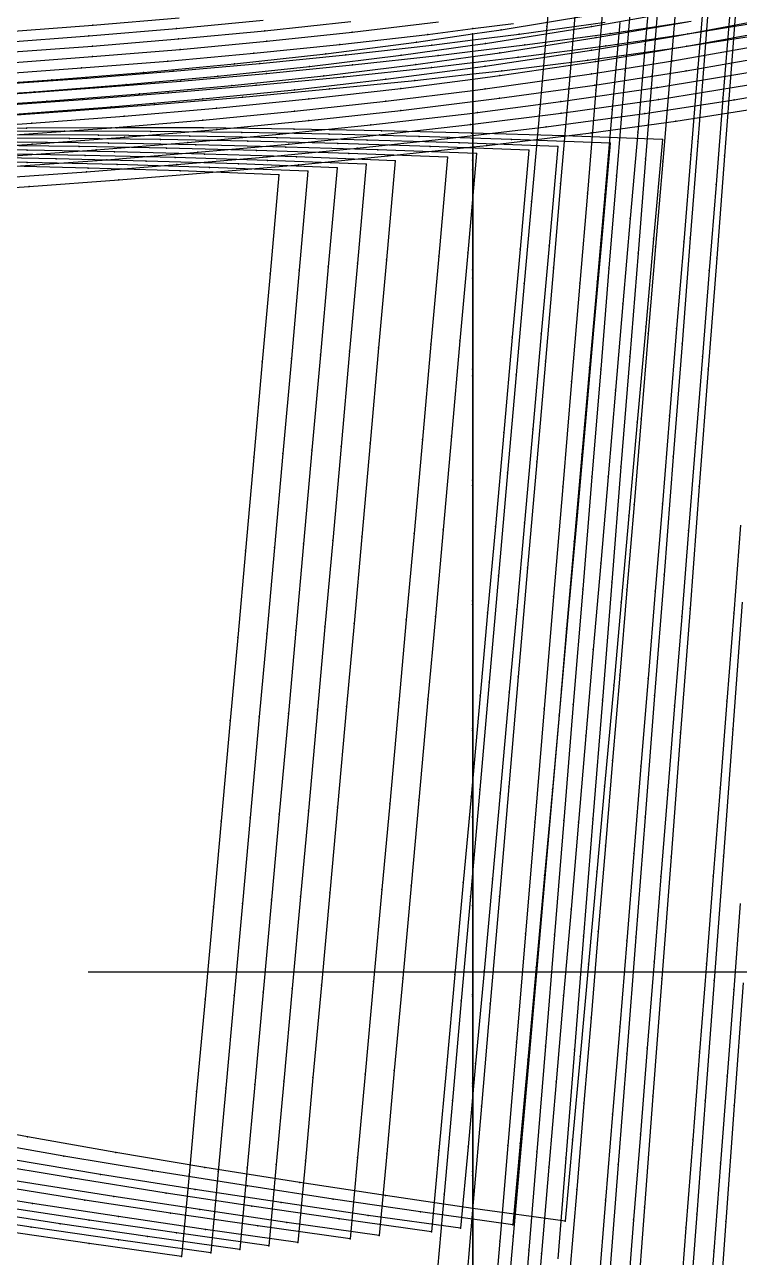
# Model space of a CAD drawing. Extents: x -2408 to 1029, y -526 to 2095.
# Drawn here: x -781.7 to -656.4, y -348 to -131.8 of the extents above; entities that cross this region are included whole.
import ezdxf

# ---------------------------------------------------------------- set-up
doc = ezdxf.new("R2010")
doc.units = 0

# ---------------------------------------------------------------- blocks, each defined once
blk = doc.blocks.new(' -30')
at = {"layer": '1'}
for points in [[(-935.206577, 16.343182), (-920.105982, 17.176384), (-904.766612, 18.003775), (-889.287064, 18.818535), (-873.946031, 19.61452), (-858.840044, 20.398946), (-843.499775, 21.209493), (-828.4495, 22.031731), (-813.112931, 22.910487), (-798.123536, 23.822103), (-782.794354, 24.821861), (-767.357727, 25.911562), (-752.041175, 27.088975), (-736.617966, 28.385365), (-721.320863, 29.794235), (-706.371494, 31.303377), (-696.187057, 32.435005), (-691.10357, 32.999838), (-676.024616, 34.856611), (-661.314608, 36.891858), (-647.73373, 39.013629), (-634.618693, 41.313902)], [(-89.762009, -34.717655), (-91.104735, -49.978829), (-92.419985, -64.927735), (-93.762708, -80.188907), (-95.086682, -95.236976), (-96.429403, -110.498133), (-97.77096, -125.746027), (-99.113686, -141.007203), (-100.449148, -156.185824), (-101.791872, -171.446992), (-103.134596, -186.70816), (-104.482247, -202.025329), (-105.82497, -217.286495), (-107.147776, -232.321274), (-108.4905, -247.582435), (-109.843601, -262.961548)]]:
    blk.add_lwpolyline(points, dxfattribs=at)
at = {"layer": '14'}
for points in [[(-931.946003, 3.804981), (-916.242685, 4.667644), (-897.852015, 5.652574), (-884.398697, 6.356113), (-868.621156, 7.173227), (-852.843795, 7.995684), (-837.0681, 8.838081), (-821.295402, 9.715025), (-805.527188, 10.641114), (-789.764789, 11.630952), (-774.009689, 12.699139), (-758.263261, 13.860278), (-742.526873, 15.128973), (-726.802011, 16.519822), (-711.090008, 18.047432), (-696.187057, 19.649467), (-693.760895, 19.910271), (-675.471564, 22.118793), (-660.609476, 24.159982), (-645.002984, 26.59209)], [(-101.987095, -28.762226), (-102.570606, -35.394403), (-103.839776, -49.81956), (-105.270182, -66.077292), (-106.539713, -80.506552), (-107.945437, -96.483762), (-109.458173, -113.677248), (-111.048735, -131.755287), (-112.687936, -150.386152), (-114.346596, -169.238174), (-115.995525, -187.979609), (-117.605543, -206.278786), (-119.147463, -223.803972), (-120.592102, -240.223475), (-122.316516, -259.822855)]]:
    blk.add_lwpolyline(points, dxfattribs=at)
at = {"layer": '2'}
for p in [(-696.187057, 19.626408), (-149.575367, -61.404266), (-149.575367, -61.404266), (-166.634769, -251.123543), (-166.634769, -251.123543)]:
    blk.add_point(p, dxfattribs=at)
at = {"layer": '3'}
for p in [(-661.314608, 36.891858), (-676.024616, 34.856611), (-696.187057, 32.435005), (-691.10357, 32.999838), (-706.371494, 31.303377), (-736.617966, 28.385365), (-721.320863, 29.794235), (-752.041175, 27.088975), (-767.357727, 25.911562), (-660.609476, 24.159982), (-675.471564, 22.118793), (-696.187057, 19.649467), (-693.760895, 19.910271), (-711.090008, 18.047432), (-726.802011, 16.519822), (-758.263261, 13.860278), (-742.526873, 15.128973), (-774.009689, 12.699139), (-696.187057, 0.451554), (-696.187057, -16.208268), (-696.187057, -36.720904), (-102.570606, -35.394403), (-103.839776, -49.81956), (-91.104735, -49.978829), (-696.187057, -54.118737), (-183.049128, -60.252149), (-166.867261, -60.754563), (-105.270182, -66.077292), (-92.419985, -64.927735), (-696.187057, -72.840981), (-151.115646, -78.78272), (-106.539713, -80.506552), (-93.762708, -80.188907), (-696.187057, -92.526419), (-152.487987, -94.226278), (-107.945437, -96.483762), (-95.086682, -95.236976), (-153.976897, -110.943376), (-96.429403, -110.498133), (-696.187057, -112.813858), (-109.458173, -113.677248), (-155.445483, -127.391194), (-97.77096, -125.746027), (-111.048735, -131.755287), (-696.187057, -133.342096), (-156.80359, -142.561109), (-99.113686, -141.007203), (-112.687936, -150.386152), (-696.187057, -153.749935), (-158.109875, -157.10961), (-100.449148, -156.185824), (-114.346596, -169.238174), (-101.791872, -171.446992), (-696.187057, -173.676172), (-159.703982, -174.801196), (-115.995525, -187.979609), (-103.134596, -186.70816), (-161.062947, -189.836187), (-104.482247, -202.025329), (-162.527829, -206.002101), (-117.605543, -206.278786), (-105.82497, -217.286495), (-164.00052, -222.216037), (-119.147463, -223.803972), (-107.147776, -232.321274), (-165.331392, -236.837209), (-120.592102, -240.223475), (-108.4905, -247.582435), (-182.830753, -248.856042)]:
    blk.add_point(p, dxfattribs=at)
at = {"layer": '4'}
for p in [(-696.187057, 32.435005), (-696.187057, 19.649467)]:
    blk.add_point(p, dxfattribs=at)
at = {"layer": '7'}
blk.add_line((-763.632202, -125.051336), (-389.104042, -125.051336), dxfattribs=at)
at = {"layer": '8'}
for points in [[(-696.187057, 19.626408), (-696.187057, 0.451554), (-696.187057, -16.208268), (-696.187057, -36.720904), (-696.187057, -54.118737), (-696.187057, -72.840981), (-696.187057, -92.526419), (-696.187057, -112.813858), (-696.187057, -133.342096), (-696.187057, -153.749935), (-696.187057, -173.676172), (-696.187057, -192.759608), (-696.187057, -210.639042), (-696.187057, -226.953287), (-696.187057, -241.3411), (-696.187057, -256.903938), (-696.187057, -270.749977), (-696.187057, -272.616177)], [(-149.575367, -61.404266), (-166.867261, -60.754563), (-183.049128, -60.252149), (-198.832045, -59.85351), (-214.146374, -59.56067), (-230.135344, -59.369512), (-245.281739, -59.316843), (-261.127123, -59.389382), (-276.163978, -59.559518), (-291.493917, -59.822173), (-306.950585, -60.172513), (-322.167053, -60.610313)], [(-149.575367, -61.404266), (-151.115646, -78.78272), (-152.487987, -94.226278), (-153.976897, -110.943376), (-155.445483, -127.391194), (-156.80359, -142.561109), (-158.109875, -157.10961), (-159.703982, -174.801196), (-161.062947, -189.836187), (-162.527829, -206.002101), (-164.00052, -222.216037), (-165.331392, -236.837209), (-166.634769, -251.123543)], [(-166.634769, -251.123543), (-182.830753, -248.856042), (-198.130621, -246.609965), (-213.177537, -244.311816), (-229.812285, -241.661319), (-245.413768, -239.056234), (-260.948985, -236.325204), (-276.671849, -233.412617), (-291.672102, -230.516738), (-306.992465, -227.457526), (-322.368478, -224.291877), (-336.560745, -221.276855)]]:
    blk.add_lwpolyline(points, dxfattribs=at)
blk = doc.blocks.new(' -31')
at = {"layer": '1'}
for points in [[(-933.280246, 18.568444), (-917.805096, 19.390269), (-902.511805, 20.180359), (-887.034435, 20.959494), (-871.800651, 21.716283), (-856.32288, 22.487864), (-841.149318, 23.262263), (-825.674273, 24.08631), (-810.567308, 24.938351), (-795.098583, 25.874089), (-780.061113, 26.859538), (-764.603561, 27.965631), (-749.634539, 29.141898), (-734.195194, 30.478894), (-718.84188, 31.946828), (-703.430426, 33.574759), (-696.187057, 34.422185), (-688.241489, 35.351758), (-672.874118, 37.354307), (-658.468537, 39.464737), (-645.214121, 41.644479)], [(-84.48555, -29.048142), (-85.353033, -39.165352), (-86.672151, -54.549824), (-87.969285, -69.677935), (-89.255866, -84.682959), (-90.553, -99.811054), (-91.857984, -115.030709), (-93.155117, -130.158803), (-94.452251, -145.286916), (-95.751372, -160.438205), (-97.048505, -175.56631), (-98.359348, -190.8543), (-99.656482, -205.982398), (-100.953615, -221.110486), (-102.239732, -236.110072), (-103.536868, -251.238174), (-104.853515, -266.593834)]]:
    blk.add_lwpolyline(points, dxfattribs=at)
at = {"layer": '14'}
for points in [[(-939.622287, 5.506135), (-923.835967, 6.354823), (-907.975192, 7.18477), (-891.024309, 8.045205), (-875.132846, 8.835067), (-859.241113, 9.625043), (-843.350631, 10.43139), (-827.463031, 11.270359), (-811.579911, 12.158205), (-795.702866, 13.111181), (-779.83353, 14.145537), (-763.973421, 15.277532), (-748.124175, 16.523418), (-732.287387, 17.899448), (-716.464651, 19.421876), (-700.657603, 21.106951), (-696.187057, 21.638057), (-683.339155, 23.164388), (-666.059555, 25.49067), (-650.337391, 27.900912), (-634.66883, 30.630669)], [(-97.490612, -32.062499), (-98.759781, -46.864458), (-100.190187, -63.546873), (-101.459716, -78.353026), (-102.865441, -94.747593), (-104.378176, -112.390191), (-105.968737, -130.940446), (-107.607939, -150.057987), (-109.266597, -169.402443), (-110.915526, -188.633423), (-112.525543, -207.410593), (-114.067463, -225.393562), (-115.512101, -242.241959), (-117.236514, -262.353301)]]:
    blk.add_lwpolyline(points, dxfattribs=at)
at = {"layer": '2'}
for p in [(-696.187057, 21.607609), (-144.495363, -61.404266), (-144.495363, -61.404266), (-161.554775, -251.123543), (-161.554775, -251.123543)]:
    blk.add_point(p, dxfattribs=at)
at = {"layer": '3'}
for p in [(-658.468537, 39.464737), (-672.874118, 37.354307), (-688.241489, 35.351758), (-703.430426, 33.574759), (-696.187057, 34.422185), (-734.195194, 30.478894), (-718.84188, 31.946828), (-749.634539, 29.141898), (-764.603561, 27.965631), (-650.337391, 27.900912), (-666.059555, 25.49067), (-696.187057, 21.638057), (-683.339155, 23.164388), (-700.657603, 21.106951), (-732.287387, 17.899448), (-716.464651, 19.421876), (-763.973421, 15.277532), (-748.124175, 16.523418), (-696.187057, 2.136107), (-696.187057, -14.78146), (-696.187057, -35.611433), (-85.353033, -39.165352), (-98.759781, -46.864458), (-696.187057, -53.278423), (-86.672151, -54.549824), (-193.752036, -59.85351), (-177.96912, -60.25215), (-161.787255, -60.754563), (-100.190187, -63.546873), (-87.969285, -69.677935), (-696.187057, -72.290306), (-146.035643, -78.78272), (-101.459716, -78.353026), (-89.255866, -84.682959), (-696.187057, -92.280291), (-147.407984, -94.226278), (-102.865441, -94.747593), (-90.553, -99.811054), (-148.896894, -110.943376), (-104.378176, -112.390191), (-696.187057, -112.881592), (-91.857984, -115.030709), (-150.36548, -127.391194), (-105.968737, -130.940446), (-93.155117, -130.158803), (-696.187057, -133.727418), (-151.723588, -142.561109), (-94.452251, -145.286916), (-107.607939, -150.057987), (-696.187057, -154.450981), (-153.029874, -157.10961), (-95.751372, -160.438205), (-109.266597, -169.402443), (-696.187057, -174.685493), (-154.623982, -174.801196), (-97.048505, -175.56631), (-155.982948, -189.836186), (-110.915526, -188.633423), (-98.359348, -190.8543), (-157.447831, -206.0021), (-112.525543, -207.410593), (-99.656482, -205.982398), (-158.920523, -222.216036), (-100.953615, -221.110486), (-114.067463, -225.393562), (-160.251397, -236.837209), (-102.239732, -236.110072), (-115.512101, -242.241959), (-193.050627, -246.609965), (-177.750759, -248.856042), (-103.536868, -251.238174)]:
    blk.add_point(p, dxfattribs=at)
at = {"layer": '4'}
for p in [(-696.187057, 34.422185), (-696.187057, 21.638057)]:
    blk.add_point(p, dxfattribs=at)
at = {"layer": '7'}
blk.add_line((-763.632202, -125.051336), (-389.104042, -125.051336), dxfattribs=at)
at = {"layer": '8'}
for points in [[(-696.187057, 21.607609), (-696.187057, 2.136107), (-696.187057, -14.78146), (-696.187057, -35.611433), (-696.187057, -53.278423), (-696.187057, -72.290306), (-696.187057, -92.280291), (-696.187057, -112.881592), (-696.187057, -133.727418), (-696.187057, -154.450981), (-696.187057, -174.685493), (-696.187057, -194.064164), (-696.187057, -212.220206), (-696.187057, -228.786831), (-696.187057, -243.397249), (-696.187057, -259.200869), (-696.187057, -273.2611), (-696.187057, -275.156174)], [(-144.495363, -61.404266), (-161.787255, -60.754563), (-177.96912, -60.25215), (-193.752036, -59.85351), (-209.066363, -59.56067), (-225.055333, -59.369512), (-240.201728, -59.316843), (-256.047113, -59.389381), (-271.08397, -59.559518), (-286.413913, -59.822172), (-301.870586, -60.172513), (-317.087078, -60.610313)], [(-144.495363, -61.404266), (-146.035643, -78.78272), (-147.407984, -94.226278), (-148.896894, -110.943376), (-150.36548, -127.391194), (-151.723588, -142.561109), (-153.029874, -157.10961), (-154.623982, -174.801196), (-155.982948, -189.836186), (-157.447831, -206.0021), (-158.920523, -222.216036), (-160.251397, -236.837209), (-161.554775, -251.123543)], [(-161.554775, -251.123543), (-177.750759, -248.856042), (-193.050627, -246.609965), (-208.097543, -244.311816), (-224.732291, -241.661319), (-240.333774, -239.056234), (-255.868991, -236.325204), (-271.591854, -233.412617), (-286.592108, -230.516738), (-301.912471, -227.457526), (-317.288484, -224.291877), (-331.480751, -221.276855)]]:
    blk.add_lwpolyline(points, dxfattribs=at)
blk = doc.blocks.new(' -32')
at = {"layer": '1'}
for points in [[(-944.399344, 20.092843), (-929.266918, 20.886145), (-914.205567, 21.652657), (-898.727986, 22.414029), (-883.664382, 23.134938), (-868.319484, 23.862668), (-853.255966, 24.585178), (-837.98626, 25.341618), (-822.925843, 26.126801), (-807.730136, 26.973803), (-792.676608, 27.882423), (-777.557094, 28.880208), (-762.5158, 29.973046), (-747.42515, 31.185646), (-732.403637, 32.523892), (-717.278175, 34.019483), (-702.287098, 35.664747), (-696.187057, 36.407948), (-687.061092, 37.519807), (-672.116943, 39.54803), (-657.91088, 41.705219)], [(-79.764401, -29.903954), (-81.016344, -44.87671), (-82.300844, -60.238827), (-83.552787, -75.211563), (-84.828356, -90.466842), (-86.080301, -105.4396), (-87.336139, -120.458905), (-88.588084, -135.431661), (-89.840029, -150.404417), (-91.093047, -165.390004), (-92.344991, -180.362762), (-93.596934, -195.335512), (-94.864045, -210.489664), (-96.115987, -225.462412), (-97.384657, -240.635189), (-98.636602, -255.607938)]]:
    blk.add_lwpolyline(points, dxfattribs=at)
at = {"layer": '14'}
for points in [[(-936.796781, 7.776695), (-920.867203, 8.599889), (-902.211607, 9.530105), (-888.328943, 10.199019), (-872.323106, 10.958336), (-856.317384, 11.72208), (-840.313552, 12.508138), (-824.313384, 13.334394), (-808.318694, 14.218732), (-792.331181, 15.179041), (-776.352658, 16.233206), (-760.384899, 17.399111), (-744.429681, 18.694642), (-728.488815, 20.137682), (-712.564002, 21.746121), (-696.612399, 23.543152), (-696.187057, 23.596621), (-680.726148, 25.539978), (-663.656502, 27.958207), (-647.842614, 30.499035), (-634.70809, 32.865834), (-619.013128, 36.043738), (-607.476452, 38.647271), (-594.517205, 41.843171)], [(-92.841531, -33.884253), (-94.006032, -47.811222), (-95.516425, -65.874928), (-96.834595, -81.639716), (-98.279233, -98.917009), (-99.821153, -117.357757), (-101.43117, -136.612923), (-103.0801, -156.333471), (-104.738758, -176.170364), (-106.377959, -195.774548), (-107.96852, -214.797032), (-109.481255, -232.888736), (-110.88698, -249.700649), (-112.544377, -269.522458)]]:
    blk.add_lwpolyline(points, dxfattribs=at)
at = {"layer": '2'}
for p in [(-696.187057, 23.588808), (-139.415359, -61.404266), (-139.415359, -61.404266), (-156.474762, -251.123543), (-156.474762, -251.123543)]:
    blk.add_point(p, dxfattribs=at)
at = {"layer": '3'}
for p in [(-672.116943, 39.54803), (-687.061092, 37.519807), (-702.287098, 35.664747), (-696.187057, 36.407948), (-732.403637, 32.523892), (-717.278175, 34.019483), (-747.42515, 31.185646), (-762.5158, 29.973046), (-663.656502, 27.958207), (-680.726148, 25.539978), (-712.564002, 21.746121), (-696.612399, 23.543152), (-696.187057, 23.596621), (-728.488815, 20.137682), (-760.384899, 17.399111), (-744.429681, 18.694642), (-696.187057, 3.820657), (-696.187057, -13.354648), (-696.187057, -34.501972), (-81.016344, -44.87671), (-94.006032, -47.811222), (-696.187057, -52.438121), (-188.672034, -59.853516), (-172.889117, -60.252154), (-82.300844, -60.238827), (-156.707252, -60.754566), (-95.516425, -65.874928), (-696.187057, -71.739651), (-83.552787, -75.211563), (-140.955641, -78.782723), (-96.834595, -81.639716), (-84.828356, -90.466842), (-696.187057, -92.034185), (-142.327982, -94.226283), (-98.279233, -98.917009), (-86.080301, -105.4396), (-143.816893, -110.943383), (-696.187057, -112.949348), (-99.821153, -117.357757), (-87.336139, -120.458905), (-145.28548, -127.391203), (-696.187057, -134.112761), (-88.588084, -135.431661), (-101.43117, -136.612923), (-146.643587, -142.561118), (-89.840029, -150.404417), (-696.187057, -155.152049), (-147.949873, -157.10962), (-103.0801, -156.333471), (-91.093047, -165.390004), (-149.543979, -174.801206), (-104.738758, -176.170364), (-92.344991, -180.362762), (-150.902944, -189.836195), (-106.377959, -195.774548), (-93.596934, -195.335512), (-152.367825, -206.002107), (-94.864045, -210.489664), (-107.96852, -214.797032), (-153.840515, -222.216041), (-96.115987, -225.462412), (-109.481255, -232.888736), (-155.171386, -236.837212), (-97.384657, -240.635189), (-187.970611, -246.609971), (-172.670744, -248.856046), (-110.88698, -249.700649)]:
    blk.add_point(p, dxfattribs=at)
at = {"layer": '4'}
for p in [(-696.187057, 36.407948), (-696.187057, 23.596621)]:
    blk.add_point(p, dxfattribs=at)
at = {"layer": '7'}
blk.add_line((-763.632202, -125.051336), (-389.104042, -125.051336), dxfattribs=at)
at = {"layer": '8'}
for points in [[(-696.187057, 23.588808), (-696.187057, 3.820657), (-696.187057, -13.354648), (-696.187057, -34.501972), (-696.187057, -52.438121), (-696.187057, -71.739651), (-696.187057, -92.034185), (-696.187057, -112.949348), (-696.187057, -134.112761), (-696.187057, -155.152049), (-696.187057, -175.694834), (-696.187057, -195.36874), (-696.187057, -213.801389), (-696.187057, -230.620406), (-696.187057, -245.4534), (-696.187057, -261.497782), (-696.187057, -275.772225), (-696.187057, -277.696171)], [(-139.415359, -61.404266), (-156.707252, -60.754566), (-172.889117, -60.252154), (-188.672034, -59.853516), (-203.986362, -59.560676), (-219.975332, -59.369519), (-235.121727, -59.31685), (-250.967111, -59.389388), (-266.003967, -59.559524), (-281.333909, -59.822176), (-296.790581, -60.172515), (-312.007065, -60.610313)], [(-139.415359, -61.404266), (-140.955641, -78.782723), (-142.327982, -94.226283), (-143.816893, -110.943383), (-145.28548, -127.391203), (-146.643587, -142.561118), (-147.949873, -157.10962), (-149.543979, -174.801206), (-150.902944, -189.836195), (-152.367825, -206.002107), (-153.840515, -222.216041), (-155.171386, -236.837212), (-156.474762, -251.123543)], [(-156.474762, -251.123543), (-172.670744, -248.856046), (-187.970611, -246.609971), (-203.017526, -244.311824), (-219.652273, -241.661329), (-235.253757, -239.056245), (-250.788973, -236.325215), (-266.511837, -233.412627), (-281.512092, -230.516747), (-296.832457, -227.457534), (-312.208475, -224.291882), (-326.400757, -221.276855)]]:
    blk.add_lwpolyline(points, dxfattribs=at)
blk = doc.blocks.new(' -33')
at = {"layer": '1'}
for points in [[(-931.779804, 22.856026), (-916.57929, 23.602129), (-901.09277, 24.334801), (-885.889938, 25.03201), (-870.467076, 25.730405), (-855.264132, 26.425488), (-839.915285, 27.152162), (-824.715526, 27.914039), (-809.448063, 28.737968), (-794.255524, 29.632615), (-779.081015, 30.617696), (-763.901431, 31.711709), (-748.728626, 32.930879), (-733.570572, 34.291602), (-718.476761, 35.805907), (-703.352213, 37.500076), (-696.187057, 38.394732), (-688.058011, 39.409742), (-672.984152, 41.507452)], [(-74.894288, -29.14766), (-76.143204, -44.454995), (-77.389806, -59.733966), (-78.638722, -75.041301), (-79.876797, -90.215755), (-81.125714, -105.523093), (-82.386395, -120.974604), (-83.635313, -136.28194), (-84.88423, -151.589275), (-86.142193, -167.007489), (-87.39111, -182.314825), (-88.640026, -197.622161), (-89.869945, -212.696667), (-91.118861, -228.004001), (-92.350239, -243.096378), (-93.599157, -258.403709)]]:
    blk.add_lwpolyline(points, dxfattribs=at)
at = {"layer": '14'}
for points in [[(-939.223461, 9.763571), (-923.180193, 10.566594), (-907.077622, 11.342517), (-891.073816, 12.083681), (-874.953148, 12.813767), (-858.832385, 13.546876), (-842.71355, 14.302547), (-826.598671, 15.100318), (-810.489657, 15.959734), (-794.388572, 16.90033), (-778.297327, 17.941651), (-762.217985, 19.103232), (-746.152459, 20.404619), (-730.10281, 21.865347), (-714.07095, 23.504961), (-696.187057, 25.577886), (-695.392315, 25.670001), (-680.74212, 27.580925), (-663.876106, 30.042186), (-647.962978, 32.663981), (-634.747091, 35.100126), (-618.95668, 38.364669), (-608.14232, 40.845801), (-595.103506, 44.10397)], [(-87.761537, -30.680289), (-88.926038, -44.952981), (-90.436432, -63.465113), (-91.754602, -79.621262), (-93.19924, -97.327446), (-94.741159, -116.225965), (-96.351177, -135.959138), (-98.000106, -156.169227), (-99.658764, -176.49855), (-101.297966, -196.589424), (-102.888527, -216.084111), (-104.401261, -234.62493), (-105.806986, -251.854187), (-107.464383, -272.168058)]]:
    blk.add_lwpolyline(points, dxfattribs=at)
at = {"layer": '2'}
for p in [(-696.187057, 25.570009), (-134.335365, -61.404266), (-134.335365, -61.404266), (-151.394768, -251.123543), (-151.394768, -251.123543)]:
    blk.add_point(p, dxfattribs=at)
at = {"layer": '3'}
for p in [(-688.058011, 39.409742), (-703.352213, 37.500076), (-696.187057, 38.394732), (-718.476761, 35.805907), (-748.728626, 32.930879), (-733.570572, 34.291602), (-763.901431, 31.711709), (-663.876106, 30.042186), (-680.74212, 27.580925), (-696.187057, 25.577886), (-695.392315, 25.670001), (-730.10281, 21.865347), (-714.07095, 23.504961), (-746.152459, 20.404619), (-762.217985, 19.103232), (-696.187057, 5.505209), (-696.187057, -11.927834), (-696.187057, -27.697366), (-696.187057, -45.356723), (-88.926038, -44.952981), (-76.143204, -44.454995), (-183.59204, -59.85351), (-167.809123, -60.252149), (-77.389806, -59.733966), (-151.627258, -60.754563), (-696.187057, -64.52794), (-90.436432, -63.465113), (-78.638722, -75.041301), (-135.875645, -78.78272), (-91.754602, -79.621262), (-696.187057, -84.83305), (-79.876797, -90.215755), (-137.247986, -94.226278), (-93.19924, -97.327446), (-696.187057, -105.894091), (-81.125714, -105.523093), (-138.736895, -110.943376), (-94.741159, -116.225965), (-82.386395, -120.974604), (-696.187057, -127.333096), (-140.205481, -127.391194), (-96.351177, -135.959138), (-83.635313, -136.28194), (-141.563588, -142.561109), (-696.187057, -148.772081), (-84.88423, -151.589275), (-142.869874, -157.10961), (-98.000106, -156.169227), (-86.142193, -167.007489), (-696.187057, -169.833121), (-144.463981, -174.801196), (-99.658764, -176.49855), (-87.39111, -182.314825), (-145.822945, -189.836187), (-101.297966, -196.589424), (-88.640026, -197.622161), (-147.287827, -206.002101), (-89.869945, -212.696667), (-102.888527, -216.084111), (-148.760519, -222.216037), (-91.118861, -228.004001), (-104.401261, -234.62493), (-150.09139, -236.837209), (-92.350239, -243.096378), (-182.890622, -246.609964), (-167.590753, -248.856042), (-105.806986, -251.854187)]:
    blk.add_point(p, dxfattribs=at)
at = {"layer": '4'}
for p in [(-696.187057, 38.394732), (-696.187057, 25.577886)]:
    blk.add_point(p, dxfattribs=at)
at = {"layer": '7'}
blk.add_line((-763.632202, -125.051336), (-389.104042, -125.051336), dxfattribs=at)
at = {"layer": '8'}
for points in [[(-696.187057, 25.570009), (-696.187057, 5.505209), (-696.187057, -11.927834), (-696.187057, -27.697366), (-696.187057, -45.356723), (-696.187057, -64.52794), (-696.187057, -84.83305), (-696.187057, -105.894091), (-696.187057, -127.333096), (-696.187057, -148.772081), (-696.187057, -169.833121), (-696.187057, -190.138231), (-696.187057, -209.309447), (-696.187057, -226.968803), (-696.187057, -242.738335), (-696.187057, -260.17137), (-696.187057, -274.928334), (-696.187057, -280.236168)], [(-134.335365, -61.404266), (-151.627258, -60.754563), (-167.809123, -60.252149), (-183.59204, -59.85351), (-198.906368, -59.56067), (-214.895337, -59.369512), (-230.041733, -59.316843), (-245.887117, -59.389381), (-260.923973, -59.559518), (-276.253915, -59.822172), (-291.710587, -60.172513), (-306.927071, -60.610313)], [(-134.335365, -61.404266), (-135.875645, -78.78272), (-137.247986, -94.226278), (-138.736895, -110.943376), (-140.205481, -127.391194), (-141.563588, -142.561109), (-142.869874, -157.10961), (-144.463981, -174.801196), (-145.822945, -189.836187), (-147.287827, -206.002101), (-148.760519, -222.216037), (-150.09139, -236.837209), (-151.394768, -251.123543)], [(-151.394768, -251.123543), (-167.590753, -248.856042), (-182.890622, -246.609964), (-197.937539, -244.311815), (-214.572287, -241.661318), (-230.173771, -239.056233), (-245.708988, -236.325202), (-261.431851, -233.412614), (-276.432103, -230.516735), (-291.752464, -227.457523), (-307.128473, -224.291874), (-321.320724, -221.276855)]]:
    blk.add_lwpolyline(points, dxfattribs=at)
blk = doc.blocks.new(' -34')
at = {"layer": '1'}
for points in [[(-931.721191, 24.951114), (-916.239627, 25.679105), (-901.092699, 26.362402), (-885.785749, 27.030579), (-870.637486, 27.683523), (-855.402736, 28.3493), (-840.256066, 29.038188), (-825.104764, 29.772288), (-809.963278, 30.568387), (-794.902986, 31.439294), (-779.771741, 32.411262), (-764.804323, 33.485809), (-749.690761, 34.703088), (-734.588409, 36.070656), (-719.503758, 37.606008), (-704.101333, 39.367399), (-696.187057, 40.38013), (-689.061283, 41.291958)], [(-70.578881, -35.480094), (-71.772223, -50.460561), (-72.976516, -65.578514), (-74.177396, -80.653612), (-75.381691, -95.771584), (-76.585986, -110.889557), (-77.81009, -126.256203), (-79.014386, -141.374175), (-80.260207, -157.013433), (-81.44017, -171.825955), (-82.644465, -186.943925), (-83.837499, -201.920551), (-85.041792, -217.038513), (-86.246086, -232.156475), (-87.440475, -247.150101), (-88.644771, -262.268068)]]:
    blk.add_lwpolyline(points, dxfattribs=at)
at = {"layer": '14'}
for points in [[(-936.274156, 12.014474), (-920.091959, 12.787686), (-903.24683, 13.556277), (-887.01248, 14.266178), (-870.776659, 14.965254), (-854.541482, 15.674685), (-838.309179, 16.415645), (-822.081941, 17.20931), (-805.861958, 18.076856), (-789.651423, 19.039459), (-773.452526, 20.118295), (-757.267459, 21.33454), (-741.098412, 22.70937), (-724.947577, 24.263962), (-708.817183, 26.019486), (-696.187057, 27.577312), (-691.4811, 28.157747), (-674.795507, 30.484158), (-658.751686, 32.99127), (-642.75822, 35.800843), (-629.481244, 38.407265), (-616.708335, 41.181575)], [(-82.936447, -30.676345), (-84.193908, -46.461724), (-85.356426, -61.055266), (-86.674597, -77.60277), (-88.119235, -95.737857), (-89.661155, -115.094163), (-91.271172, -135.305322), (-92.920102, -156.004968), (-94.578761, -176.826736), (-96.217961, -197.404242), (-97.808522, -217.371158), (-99.321257, -236.361099), (-100.726982, -254.0077)]]:
    blk.add_lwpolyline(points, dxfattribs=at)
at = {"layer": '2'}
for p in [(-696.187057, 27.551208), (-129.255362, -61.404266), (-129.255362, -61.404266), (-146.314764, -251.123543), (-146.314764, -251.123543)]:
    blk.add_point(p, dxfattribs=at)
at = {"layer": '3'}
for p in [(-704.101333, 39.367399), (-696.187057, 40.38013), (-719.503758, 37.606008), (-749.690761, 34.703088), (-734.588409, 36.070656), (-764.804323, 33.485809), (-658.751686, 32.99127), (-674.795507, 30.484158), (-691.4811, 28.157747), (-708.817183, 26.019486), (-696.187057, 27.577312), (-724.947577, 24.263962), (-741.098412, 22.70937), (-773.452526, 20.118295), (-757.267459, 21.33454), (-696.187057, 7.189761), (-696.187057, -10.50102), (-696.187057, -26.503698), (-696.187057, -44.42414), (-84.193908, -46.461724), (-71.772223, -50.460561), (-193.826362, -59.56067), (-178.512034, -59.85351), (-162.729118, -60.25215), (-146.547253, -60.754563), (-85.356426, -61.055266), (-696.187057, -63.878794), (-72.976516, -65.578514), (-86.674597, -77.60277), (-130.795641, -78.78272), (-74.177396, -80.653612), (-696.187057, -84.484107), (-132.167982, -94.226278), (-88.119235, -95.737857), (-75.381691, -95.771584), (-696.187057, -105.856506), (-133.656891, -110.943376), (-76.585986, -110.889557), (-89.661155, -115.094163), (-135.125478, -127.391194), (-77.81009, -126.256203), (-696.187057, -127.612478), (-91.271172, -135.305322), (-136.483585, -142.561109), (-79.014386, -141.374175), (-696.187057, -149.368449), (-137.78987, -157.10961), (-92.920102, -156.004968), (-80.260207, -157.013433), (-696.187057, -170.740867), (-81.44017, -171.825955), (-139.383977, -174.801196), (-94.578761, -176.826736), (-82.644465, -186.943925), (-140.742942, -189.836187), (-96.217961, -197.404242), (-83.837499, -201.920551), (-142.207824, -206.002101), (-97.808522, -217.371158), (-85.041792, -217.038513), (-143.680515, -222.216037), (-86.246086, -232.156475), (-145.011387, -236.837209), (-99.321257, -236.361099), (-192.85753, -244.311817), (-177.810615, -246.609965), (-87.440475, -247.150101), (-162.510747, -248.856043)]:
    blk.add_point(p, dxfattribs=at)
at = {"layer": '4'}
for p in [(-696.187057, 40.38013), (-696.187057, 27.577312)]:
    blk.add_point(p, dxfattribs=at)
at = {"layer": '7'}
blk.add_line((-763.632202, -125.051336), (-389.104042, -125.051336), dxfattribs=at)
at = {"layer": '8'}
for points in [[(-696.187057, 27.551208), (-696.187057, 7.189761), (-696.187057, -10.50102), (-696.187057, -26.503698), (-696.187057, -44.42414), (-696.187057, -63.878794), (-696.187057, -84.484107), (-696.187057, -105.856506), (-696.187057, -127.612478), (-696.187057, -149.368449), (-696.187057, -170.740867), (-696.187057, -191.34618), (-696.187057, -210.800818), (-696.187057, -228.721277), (-696.187057, -244.723942), (-696.187057, -262.414736), (-696.187057, -277.389873), (-696.187057, -282.776184)], [(-129.255362, -61.404266), (-146.547253, -60.754563), (-162.729118, -60.25215), (-178.512034, -59.85351), (-193.826362, -59.56067), (-209.815331, -59.369512), (-224.961727, -59.316843), (-240.807111, -59.389381), (-255.843968, -59.559518), (-271.173911, -59.822172), (-286.630585, -60.172513), (-301.847076, -60.610313)], [(-129.255362, -61.404266), (-130.795641, -78.78272), (-132.167982, -94.226278), (-133.656891, -110.943376), (-135.125478, -127.391194), (-136.483585, -142.561109), (-137.78987, -157.10961), (-139.383977, -174.801196), (-140.742942, -189.836187), (-142.207824, -206.002101), (-143.680515, -222.216037), (-145.011387, -236.837209), (-146.314764, -251.123543)], [(-146.314764, -251.123543), (-162.510747, -248.856043), (-177.810615, -246.609965), (-192.85753, -244.311817), (-209.492278, -241.66132), (-225.093761, -239.056236), (-240.628978, -236.325205), (-256.351841, -233.412619), (-271.352096, -230.51674), (-286.672459, -227.457528), (-302.048475, -224.291878), (-316.240749, -221.276855)]]:
    blk.add_lwpolyline(points, dxfattribs=at)
blk = doc.blocks.new(' -35')
at = {"layer": '1'}
for points in [[(-946.065137, 26.095991), (-930.879642, 26.845534), (-915.653807, 27.564757), (-900.149849, 28.264762), (-884.921417, 28.926582), (-869.491646, 29.586773), (-854.263099, 30.245948), (-838.920024, 30.938467), (-823.694953, 31.673938), (-808.446946, 32.477426), (-793.229916, 33.364866), (-778.088367, 34.352138), (-762.886271, 35.467571), (-747.500666, 36.743473), (-732.32422, 38.167402), (-717.357443, 39.753187), (-702.221529, 41.558933)], [(-72.775354, -125.946444), (-73.976868, -141.386232), (-75.178382, -156.82602), (-76.363233, -172.051669), (-77.564748, -187.491468), (-78.762193, -202.878946), (-79.963709, -218.318738), (-81.165225, -233.758529), (-82.363927, -249.162179), (-83.565441, -264.601967)]]:
    blk.add_lwpolyline(points, dxfattribs=at)
at = {"layer": '14'}
for points in [[(-936.600783, 13.850699), (-920.522136, 14.625094), (-904.391192, 15.365869), (-888.600371, 16.057306), (-872.455227, 16.747644), (-856.310227, 17.443511), (-840.167818, 18.167295), (-824.030335, 18.94139), (-807.900113, 19.78819), (-791.779599, 20.730083), (-775.671091, 21.789465), (-759.577038, 22.988724), (-743.499734, 24.350258), (-727.44163, 25.896451), (-711.405021, 27.649703), (-696.187057, 29.544051), (-694.02828, 29.812778), (-675.383928, 32.46391), (-661.088222, 34.736757), (-645.188805, 37.54849), (-631.98864, 40.146953), (-618.253106, 43.141924)], [(-77.85645, -27.548072), (-79.11391, -43.706769), (-80.27643, -58.64546), (-81.5946, -75.584309), (-83.039239, -94.148305), (-84.581159, -113.962383), (-86.191176, -134.651532), (-87.840106, -155.840719), (-89.498765, -177.154936), (-91.137966, -198.219114), (-92.728527, -218.658241), (-94.241262, -238.097298), (-95.646987, -256.161237)]]:
    blk.add_lwpolyline(points, dxfattribs=at)
at = {"layer": '2'}
for p in [(-696.187057, 29.532409), (-124.175367, -61.404266), (-124.175367, -61.404266), (-141.23477, -251.123543), (-141.23477, -251.123543)]:
    blk.add_point(p, dxfattribs=at)
at = {"layer": '3'}
for p in [(-717.357443, 39.753187), (-732.32422, 38.167402), (-762.886271, 35.467571), (-747.500666, 36.743473), (-661.088222, 34.736757), (-675.383928, 32.46391), (-696.187057, 29.544051), (-694.02828, 29.812778), (-711.405021, 27.649703), (-743.499734, 24.350258), (-727.44163, 25.896451), (-759.577038, 22.988724), (-696.187057, 8.874313), (-696.187057, -9.074205), (-696.187057, -25.310029), (-696.187057, -43.491557), (-79.11391, -43.706769), (-188.746381, -59.56067), (-173.432051, -59.85351), (-157.649132, -60.252149), (-80.27643, -58.64546), (-141.467264, -60.754563), (-696.187057, -63.229649), (-81.5946, -75.584309), (-125.715647, -78.78272), (-696.187057, -84.135146), (-127.087988, -94.226278), (-83.039239, -94.148305), (-696.187057, -105.818943), (-128.576897, -110.943376), (-84.581159, -113.962383), (-130.045483, -127.391194), (-696.187057, -127.89188), (-86.191176, -134.651532), (-131.40359, -142.561109), (-73.976868, -141.386232), (-696.187057, -149.964818), (-132.709876, -157.10961), (-87.840106, -155.840719), (-75.178382, -156.82602), (-696.187057, -171.648615), (-76.363233, -172.051669), (-134.303983, -174.801196), (-89.498765, -177.154936), (-77.564748, -187.491468), (-135.662948, -189.836187), (-91.137966, -198.219114), (-78.762193, -202.878946), (-137.127829, -206.002101), (-79.963709, -218.318738), (-92.728527, -218.658241), (-138.600521, -222.216037), (-81.165225, -233.758529), (-139.931393, -236.837209), (-94.241262, -238.097298), (-187.777546, -244.311815), (-172.730628, -246.609964), (-157.430757, -248.856042), (-82.363927, -249.162179)]:
    blk.add_point(p, dxfattribs=at)
at = {"layer": '4'}
blk.add_point((-696.187057, 29.544051), dxfattribs=at)
at = {"layer": '7'}
blk.add_line((-763.632202, -125.051336), (-389.104042, -125.051336), dxfattribs=at)
at = {"layer": '8'}
for points in [[(-696.187057, 29.532409), (-696.187057, 8.874313), (-696.187057, -9.074205), (-696.187057, -25.310029), (-696.187057, -43.491557), (-696.187057, -63.229649), (-696.187057, -84.135146), (-696.187057, -105.818943), (-696.187057, -127.89188), (-696.187057, -149.964818), (-696.187057, -171.648615), (-696.187057, -192.55413), (-696.187057, -212.292221), (-696.187057, -230.473749), (-696.187057, -246.709572), (-696.187057, -264.658074), (-696.187057, -279.851389), (-696.187057, -285.316181)], [(-124.175367, -61.404266), (-141.467264, -60.754563), (-157.649132, -60.252149), (-173.432051, -59.85351), (-188.746381, -59.56067), (-204.735351, -59.369512), (-219.881747, -59.316843), (-235.72713, -59.389382), (-250.763984, -59.559518), (-266.093923, -59.822173), (-281.55059, -60.172513), (-296.767063, -60.610313)], [(-124.175367, -61.404266), (-125.715647, -78.78272), (-127.087988, -94.226278), (-128.576897, -110.943376), (-130.045483, -127.391194), (-131.40359, -142.561109), (-132.709876, -157.10961), (-134.303983, -174.801196), (-135.662948, -189.836187), (-137.127829, -206.002101), (-138.600521, -222.216037), (-139.931393, -236.837209), (-141.23477, -251.123543)], [(-141.23477, -251.123543), (-157.430757, -248.856042), (-172.730628, -246.609964), (-187.777546, -244.311815), (-204.412296, -241.661318), (-220.01378, -239.056233), (-235.548997, -236.325202), (-251.271859, -233.412615), (-266.272111, -230.516736), (-281.592471, -227.457524), (-296.96848, -224.291875), (-311.160736, -221.276855)]]:
    blk.add_lwpolyline(points, dxfattribs=at)
blk = doc.blocks.new(' -36')
at = {"layer": '1'}
for points in [[(-945.386085, 28.243615), (-930.223439, 28.963117), (-914.952428, 29.650953), (-899.78665, 30.300871), (-884.445538, 30.932854), (-869.278321, 31.54862), (-854.024831, 32.178944), (-838.859382, 32.836911), (-823.702092, 33.546003), (-808.542478, 34.326618), (-793.490451, 35.191923), (-778.34243, 36.173265), (-762.893095, 37.309129), (-747.76605, 38.574965), (-732.664665, 40.012175), (-717.57252, 41.64312)], [(-72.85675, -192.926705), (-74.003308, -208.000684), (-75.16081, -223.21855), (-76.318313, -238.436426), (-77.49399, -253.893231), (-78.651493, -269.111104)]]:
    blk.add_lwpolyline(points, dxfattribs=at)
at = {"layer": '14'}
for points in [[(-936.316231, 15.962758), (-920.111287, 16.710408), (-903.482609, 17.436119), (-887.223827, 18.109548), (-870.963124, 18.769112), (-854.703125, 19.438837), (-838.446343, 20.142751), (-822.195444, 20.904879), (-805.952939, 21.74925), (-789.721457, 22.699888), (-773.503624, 23.780818), (-757.301952, 25.016072), (-741.119106, 26.429668), (-724.957599, 28.045642), (-708.820059, 29.888015), (-696.187057, 31.537294), (-691.445156, 32.156361), (-674.659417, 34.643384), (-658.618954, 37.291733), (-642.631277, 40.239295), (-629.361259, 42.959054)], [(-73.056221, -28.098031), (-74.402316, -45.795346), (-75.619963, -61.803946), (-76.983531, -79.730988), (-78.46384, -99.192841), (-80.031702, -119.80576), (-81.657932, -141.186068), (-83.313349, -162.950089), (-84.968764, -184.714092), (-86.594995, -206.0944), (-88.162856, -226.707319), (-89.643165, -246.169163), (-91.006734, -264.096221)]]:
    blk.add_lwpolyline(points, dxfattribs=at)
at = {"layer": '2'}
for p in [(-696.187057, 31.513608), (-119.095364, -61.404266), (-119.095364, -61.404266), (-136.154766, -251.123543), (-136.154766, -251.123543)]:
    blk.add_point(p, dxfattribs=at)
at = {"layer": '3'}
for p in [(-732.664665, 40.012175), (-762.893095, 37.309129), (-747.76605, 38.574965), (-658.618954, 37.291733), (-674.659417, 34.643384), (-696.187057, 31.537294), (-691.445156, 32.156361), (-708.820059, 29.888015), (-741.119106, 26.429668), (-724.957599, 28.045642), (-757.301952, 25.016072), (-773.503624, 23.780818), (-696.187057, 10.558863), (-696.187057, -7.6474), (-696.187057, -24.116363), (-696.187057, -42.558977), (-74.402316, -45.795346), (-183.666366, -59.56067), (-168.352038, -59.85351), (-152.569121, -60.252149), (-696.187057, -62.580508), (-136.387256, -60.754563), (-75.619963, -61.803946), (-120.635643, -78.78272), (-76.983531, -79.730988), (-696.187057, -83.786207), (-122.007984, -94.226278), (-78.46384, -99.192841), (-696.187057, -105.781382), (-123.496893, -110.943376), (-80.031702, -119.80576), (-124.96548, -127.391194), (-696.187057, -128.171286), (-126.323587, -142.561109), (-81.657932, -141.186068), (-696.187057, -150.56119), (-127.629872, -157.10961), (-83.313349, -162.950089), (-696.187057, -172.556365), (-129.223979, -174.801196), (-84.968764, -184.714092), (-130.582944, -189.836187), (-132.047826, -206.002101), (-86.594995, -206.0944), (-74.003308, -208.000684), (-133.520517, -222.216037), (-75.16081, -223.21855), (-88.162856, -226.707319), (-134.851389, -236.837209), (-76.318313, -238.436426), (-182.697534, -244.311816), (-89.643165, -246.169163), (-167.650618, -246.609965), (-152.35075, -248.856042), (-77.49399, -253.893231)]:
    blk.add_point(p, dxfattribs=at)
at = {"layer": '4'}
blk.add_point((-696.187057, 31.537294), dxfattribs=at)
at = {"layer": '7'}
blk.add_line((-763.632202, -125.051336), (-389.104042, -125.051336), dxfattribs=at)
at = {"layer": '8'}
for points in [[(-696.187057, 31.513608), (-696.187057, 10.558863), (-696.187057, -7.6474), (-696.187057, -24.116363), (-696.187057, -42.558977), (-696.187057, -62.580508), (-696.187057, -83.786207), (-696.187057, -105.781382), (-696.187057, -128.171286), (-696.187057, -150.56119), (-696.187057, -172.556365), (-696.187057, -193.762064), (-696.187057, -213.783595), (-696.187057, -232.226194), (-696.187057, -248.695178), (-696.187057, -266.901435), (-696.187057, -282.312918), (-696.187057, -287.856178)], [(-119.095364, -61.404266), (-136.387256, -60.754563), (-152.569121, -60.252149), (-168.352038, -59.85351), (-183.666366, -59.56067), (-199.655336, -59.369512), (-214.801731, -59.316843), (-230.647115, -59.389381), (-245.683971, -59.559518), (-261.013913, -59.822172), (-276.470585, -60.172513), (-291.687069, -60.610313)], [(-119.095364, -61.404266), (-120.635643, -78.78272), (-122.007984, -94.226278), (-123.496893, -110.943376), (-124.96548, -127.391194), (-126.323587, -142.561109), (-127.629872, -157.10961), (-129.223979, -174.801196), (-130.582944, -189.836187), (-132.047826, -206.002101), (-133.520517, -222.216037), (-134.851389, -236.837209), (-136.154766, -251.123543)], [(-136.154766, -251.123543), (-152.35075, -248.856042), (-167.650618, -246.609965), (-182.697534, -244.311816), (-199.332282, -241.661319), (-214.933765, -239.056234), (-230.468982, -236.325204), (-246.191845, -233.412617), (-261.192099, -230.516738), (-276.512462, -227.457526), (-291.888475, -224.291877), (-306.080742, -221.276855)]]:
    blk.add_lwpolyline(points, dxfattribs=at)
blk = doc.blocks.new(' -37')
at = {"layer": '1'}
blk.add_lwpolyline([(-946.641757, 30.032803), (-931.141849, 30.777437), (-915.893945, 31.472146), (-900.888486, 32.120227), (-885.637784, 32.748686), (-870.190481, 33.371573), (-854.939422, 33.993086), (-839.591104, 34.648185), (-824.343593, 35.35114), (-809.104225, 36.126875), (-793.865264, 36.996934), (-778.746142, 37.975006), (-763.523574, 39.097431), (-748.137304, 40.395344), (-732.943814, 41.861663)], dxfattribs=at)
at = {"layer": '14'}
for points in [[(-936.647193, 17.801848), (-920.545628, 18.552025), (-904.390811, 19.262872), (-888.818666, 19.909773), (-872.648382, 20.561553), (-856.478172, 21.218032), (-840.310819, 21.904454), (-824.149105, 22.646062), (-807.995813, 23.468099), (-791.853726, 24.395809), (-775.725625, 25.454434), (-759.614293, 26.669217), (-743.522514, 28.065403), (-727.453068, 29.668233), (-711.408739, 31.502951), (-696.187057, 33.502586), (-693.992253, 33.790907), (-675.348821, 36.601963), (-660.95436, 39.017042), (-645.060496, 41.966041)], [(-76.577931, -140.694582), (-78.233347, -162.950072), (-79.888761, -185.205543), (-81.514992, -207.068673), (-83.082854, -228.147085), (-84.563161, -248.048402), (-85.926731, -266.380292)]]:
    blk.add_lwpolyline(points, dxfattribs=at)
at = {"layer": '2'}
for p in [(-696.187057, 33.494809), (-114.01536, -61.404266), (-114.01536, -61.404266), (-131.074762, -251.123543), (-131.074762, -251.123543)]:
    blk.add_point(p, dxfattribs=at)
at = {"layer": '3'}
for p in [(-763.523574, 39.097431), (-748.137304, 40.395344), (-660.95436, 39.017042), (-675.348821, 36.601963), (-696.187057, 33.502586), (-693.992253, 33.790907), (-711.408739, 31.502951), (-727.453068, 29.668233), (-759.614293, 26.669217), (-743.522514, 28.065403), (-696.187057, 12.243416), (-696.187057, -6.220585), (-696.187057, -22.922694), (-696.187057, -41.626394), (-194.57533, -59.369512), (-178.58636, -59.56067), (-163.272033, -59.85351), (-147.489116, -60.25215), (-696.187057, -61.931363), (-131.307251, -60.754563), (-115.555639, -78.78272), (-696.187057, -83.437265), (-116.92798, -94.226278), (-696.187057, -105.743818), (-118.41689, -110.943376), (-696.187057, -120.861969), (-119.885476, -127.391194), (-696.187057, -136.039408), (-121.243583, -142.561109), (-696.187057, -151.157559), (-122.549868, -157.10961), (-78.233347, -162.950072), (-696.187057, -166.097773), (-124.143975, -174.801196), (-79.888761, -185.205543), (-125.50294, -189.836187), (-126.967822, -206.002101), (-81.514992, -207.068673), (-128.440513, -222.216037), (-83.082854, -228.147085), (-129.771385, -236.837209), (-194.252276, -241.66132), (-177.617529, -244.311817), (-162.570613, -246.609965), (-84.563161, -248.048402), (-147.270745, -248.856043)]:
    blk.add_point(p, dxfattribs=at)
at = {"layer": '4'}
blk.add_point((-696.187057, 33.502586), dxfattribs=at)
at = {"layer": '7'}
blk.add_line((-763.632202, -125.051336), (-389.104042, -125.051336), dxfattribs=at)
at = {"layer": '8'}
for points in [[(-696.187057, 33.494809), (-696.187057, 12.243416), (-696.187057, -6.220585), (-696.187057, -22.922694), (-696.187057, -41.626394), (-696.187057, -61.931363), (-696.187057, -83.437265), (-696.187057, -105.743818), (-696.187057, -120.861969), (-696.187057, -136.039408), (-696.187057, -151.157559), (-696.187057, -166.097773), (-696.187057, -187.91505), (-696.187057, -208.664815), (-696.187057, -227.94675), (-696.187057, -245.360511), (-696.187057, -260.505839), (-696.187057, -276.478989), (-696.187057, -290.396175)], [(-114.01536, -61.404266), (-131.307251, -60.754563), (-147.489116, -60.25215), (-163.272033, -59.85351), (-178.58636, -59.56067), (-194.57533, -59.369512), (-209.721725, -59.316843), (-225.56711, -59.389381), (-240.603966, -59.559518), (-255.933909, -59.822172), (-271.390583, -60.172513), (-286.607075, -60.610313)], [(-114.01536, -61.404266), (-115.555639, -78.78272), (-116.92798, -94.226278), (-118.41689, -110.943376), (-119.885476, -127.391194), (-121.243583, -142.561109), (-122.549868, -157.10961), (-124.143975, -174.801196), (-125.50294, -189.836187), (-126.967822, -206.002101), (-128.440513, -222.216037), (-129.771385, -236.837209), (-131.074762, -251.123543)], [(-131.074762, -251.123543), (-147.270745, -248.856043), (-162.570613, -246.609965), (-177.617529, -244.311817), (-194.252276, -241.66132), (-209.853759, -239.056236), (-225.388976, -236.325205), (-241.11184, -233.412619), (-256.112094, -230.51674), (-271.432458, -227.457528), (-286.808473, -224.291878), (-301.000748, -221.276855)]]:
    blk.add_lwpolyline(points, dxfattribs=at)
blk = doc.blocks.new(' -38')
at = {"layer": '1'}
blk.add_lwpolyline([(-945.186374, 32.214768), (-930.012502, 32.912398), (-914.945218, 33.563884), (-899.767879, 34.182437), (-884.396283, 34.779537), (-869.217366, 35.358234), (-853.944644, 35.95182), (-838.767514, 36.575588), (-823.604689, 37.255255), (-808.433665, 38.014085), (-793.390631, 38.86617), (-778.232292, 39.847281), (-762.804824, 40.995304), (-747.670139, 42.292076)], dxfattribs=at)
at = {"layer": '14'}
for points in [[(-933.660167, 20.033792), (-917.420856, 20.749203), (-901.010454, 21.425357), (-884.725897, 22.058017), (-868.439471, 22.678174), (-852.154187, 23.312704), (-835.873055, 23.988483), (-819.599087, 24.732388), (-803.335331, 25.571293), (-787.08472, 26.532076), (-770.850305, 27.641614), (-754.635096, 28.926781), (-738.442102, 30.414454), (-722.274336, 32.131509), (-706.134807, 34.104822), (-696.187057, 35.490098), (-691.408612, 36.155513), (-674.521169, 38.804732), (-658.484773, 41.593708)], [(-76.434997, -208.042974), (-78.002859, -229.586858), (-79.483167, -249.927671), (-80.846736, -268.664389), (-82.064383, -285.395989), (-83.410477, -303.89259), (-84.959364, -325.175972), (-103.62927, -326.094491), (-120.180972, -326.813851), (-136.378517, -327.425353), (-153.498207, -327.945001), (-170.366479, -328.304537), (-187.238479, -328.503487), (-204.111576, -328.533374), (-220.983138, -328.385723), (-237.850496, -328.05206), (-254.711046, -327.523906), (-270.830938, -326.828851), (-287.671289, -325.904099), (-304.501924, -324.81051), (-321.325083, -323.59032), (-338.143007, -322.285768), (-354.957992, -320.939086), (-372.280916, -319.547715)]]:
    blk.add_lwpolyline(points, dxfattribs=at)
at = {"layer": '2'}
for p in [(-696.187057, 35.476007), (-108.935366, -61.404266), (-108.935366, -61.404266), (-125.994768, -251.123543), (-125.994768, -251.123543)]:
    blk.add_point(p, dxfattribs=at)
at = {"layer": '3'}
for p in [(-762.804824, 40.995304), (-674.521169, 38.804732), (-696.187057, 35.490098), (-691.408612, 36.155513), (-706.134807, 34.104822), (-738.442102, 30.414454), (-722.274336, 32.131509), (-754.635096, 28.926781), (-770.850305, 27.641614), (-696.187057, 13.927966), (-696.187057, -4.793773), (-696.187057, -21.729027), (-696.187057, -40.693814), (-189.49535, -59.369512), (-173.506379, -59.56067), (-158.19205, -59.85351), (-142.409131, -60.252149), (-696.187057, -61.282221), (-126.227262, -60.754563), (-110.475645, -78.78272), (-696.187057, -83.088325), (-111.847986, -94.226278), (-696.187057, -105.706257), (-113.336895, -110.943376), (-696.187057, -121.035437), (-114.805482, -127.391194), (-696.187057, -136.424732), (-116.163589, -142.561109), (-696.187057, -151.753912), (-117.469874, -157.10961), (-696.187057, -166.90269), (-119.063981, -174.801196), (-120.422946, -189.836187), (-121.887828, -206.002101), (-123.360519, -222.216037), (-78.002859, -229.586858), (-124.691391, -236.837209), (-189.172294, -241.661318), (-172.537545, -244.311815), (-157.490626, -246.609964), (-142.190756, -248.856042), (-79.483167, -249.927671)]:
    blk.add_point(p, dxfattribs=at)
at = {"layer": '4'}
blk.add_point((-696.187057, 35.490098), dxfattribs=at)
at = {"layer": '7'}
blk.add_line((-763.632202, -125.051336), (-389.104042, -125.051336), dxfattribs=at)
at = {"layer": '8'}
for points in [[(-696.187057, 35.476007), (-696.187057, 13.927966), (-696.187057, -4.793773), (-696.187057, -21.729027), (-696.187057, -40.693814), (-696.187057, -61.282221), (-696.187057, -83.088325), (-696.187057, -105.706257), (-696.187057, -121.035437), (-696.187057, -136.424732), (-696.187057, -151.753912), (-696.187057, -166.90269), (-696.187057, -181.750797), (-696.187057, -203.196114), (-696.187057, -223.288398), (-696.187057, -241.621761), (-696.187057, -257.790326), (-696.187057, -275.279319), (-696.187057, -289.247953), (-696.187057, -292.936172)], [(-108.935366, -61.404266), (-126.227262, -60.754563), (-142.409131, -60.252149), (-158.19205, -59.85351), (-173.506379, -59.56067), (-189.49535, -59.369512), (-204.641745, -59.316843), (-220.487128, -59.389382), (-235.523982, -59.559518), (-250.853921, -59.822173), (-266.310588, -60.172513), (-281.527061, -60.610313)], [(-108.935366, -61.404266), (-110.475645, -78.78272), (-111.847986, -94.226278), (-113.336895, -110.943376), (-114.805482, -127.391194), (-116.163589, -142.561109), (-117.469874, -157.10961), (-119.063981, -174.801196), (-120.422946, -189.836187), (-121.887828, -206.002101), (-123.360519, -222.216037), (-124.691391, -236.837209), (-125.994768, -251.123543)], [(-125.994768, -251.123543), (-142.190756, -248.856042), (-157.490626, -246.609964), (-172.537545, -244.311815), (-189.172294, -241.661318), (-204.773779, -239.056233), (-220.308995, -236.325202), (-236.031858, -233.412615), (-251.03211, -230.516736), (-266.352469, -227.457524), (-281.728478, -224.291875), (-295.920734, -221.276855)]]:
    blk.add_lwpolyline(points, dxfattribs=at)
blk = doc.blocks.new(' -39')
at = {"layer": '14'}
blk.add_lwpolyline([(-934.013301, 21.876438), (-917.875856, 22.595524), (-902.536653, 23.234737), (-886.342965, 23.866598), (-870.146549, 24.478843), (-853.950619, 25.099564), (-837.758392, 25.756856), (-821.573048, 26.478813), (-805.397877, 27.293526), (-789.23606, 28.22909), (-773.090811, 29.3136), (-756.965349, 30.575147), (-740.862888, 32.041826), (-724.786647, 33.741732), (-708.73984, 35.702956), (-696.187057, 37.457721), (-693.955538, 37.769657), (-675.313736, 40.740006), (-660.818973, 43.29894)], dxfattribs=at)
at = {"layer": '2'}
for p in [(-696.187057, 37.457209), (-103.855362, -61.404266), (-103.855362, -61.404266), (-120.914764, -251.123543), (-120.914764, -251.123543)]:
    blk.add_point(p, dxfattribs=at)
at = {"layer": '3'}
for p in [(-675.313736, 40.740006), (-696.187057, 37.457721), (-693.955538, 37.769657), (-708.73984, 35.702956), (-724.786647, 33.741732), (-756.965349, 30.575147), (-740.862888, 32.041826), (-773.090811, 29.3136), (-696.187057, 15.612518), (-696.187057, -3.366959), (-696.187057, -20.535366), (-696.187057, -39.761231), (-199.561729, -59.316843), (-184.415334, -59.369512), (-168.426364, -59.56067), (-153.112037, -59.85351), (-137.32912, -60.252149), (-696.187057, -60.633077), (-121.147254, -60.754563), (-105.395641, -78.78272), (-696.187057, -82.739383), (-106.767982, -94.226278), (-696.187057, -97.959542), (-108.256892, -110.943376), (-696.187057, -113.423548), (-109.725478, -127.391194), (-696.187057, -129.009478), (-111.083585, -142.561109), (-696.187057, -144.595427), (-112.38987, -157.10961), (-696.187057, -160.059433), (-113.983977, -174.801196), (-115.342942, -189.836187), (-116.807824, -206.002101), (-118.280515, -222.216037), (-119.611387, -236.837209), (-199.693763, -239.056234), (-184.09228, -241.661319), (-167.457532, -244.311816), (-152.410616, -246.609965), (-137.110748, -248.856042)]:
    blk.add_point(p, dxfattribs=at)
at = {"layer": '4'}
blk.add_point((-696.187057, 37.457721), dxfattribs=at)
at = {"layer": '7'}
blk.add_line((-763.632202, -125.051336), (-389.104042, -125.051336), dxfattribs=at)
at = {"layer": '8'}
for points in [[(-696.187057, 37.457209), (-696.187057, 15.612518), (-696.187057, -3.366959), (-696.187057, -20.535366), (-696.187057, -39.761231), (-696.187057, -60.633077), (-696.187057, -82.739383), (-696.187057, -97.959542), (-696.187057, -113.423548), (-696.187057, -129.009478), (-696.187057, -144.595427), (-696.187057, -160.059433), (-696.187057, -175.279592), (-696.187057, -190.133979), (-696.187057, -211.463037), (-696.187057, -231.283287), (-696.187057, -249.183207), (-696.187057, -264.751363), (-696.187057, -281.170439), (-696.187057, -295.47617)], [(-103.855362, -61.404266), (-121.147254, -60.754563), (-137.32912, -60.252149), (-153.112037, -59.85351), (-168.426364, -59.56067), (-184.415334, -59.369512), (-199.561729, -59.316843), (-215.407114, -59.389381), (-230.44397, -59.559518), (-245.773912, -59.822172), (-261.230583, -60.172513), (-276.447067, -60.610313)], [(-103.855362, -61.404266), (-105.395641, -78.78272), (-106.767982, -94.226278), (-108.256892, -110.943376), (-109.725478, -127.391194), (-111.083585, -142.561109), (-112.38987, -157.10961), (-113.983977, -174.801196), (-115.342942, -189.836187), (-116.807824, -206.002101), (-118.280515, -222.216037), (-119.611387, -236.837209), (-120.914764, -251.123543)], [(-120.914764, -251.123543), (-137.110748, -248.856042), (-152.410616, -246.609965), (-167.457532, -244.311816), (-184.09228, -241.661319), (-199.693763, -239.056234), (-215.22898, -236.325204), (-230.951844, -233.412617), (-245.952097, -230.516738), (-261.27246, -227.457526), (-276.648473, -224.291877), (-290.84074, -221.276855)]]:
    blk.add_lwpolyline(points, dxfattribs=at)
blk = doc.blocks.new(' -40')
at = {"layer": '14'}
blk.add_lwpolyline([(-931.667167, 23.841398), (-915.620567, 24.557715), (-898.667251, 25.260128), (-882.56296, 25.88158), (-866.456159, 26.485525), (-850.35024, 27.101273), (-834.248592, 27.758136), (-818.15472, 28.485419), (-802.071977, 29.312436), (-786.003866, 30.268492), (-769.953779, 31.382898), (-753.925105, 32.684967), (-737.921349, 34.204001), (-721.945902, 35.969314), (-706.002153, 38.010218), (-696.187057, 39.450417), (-691.170276, 40.186537), (-675.296249, 42.809026)], dxfattribs=at)
at = {"layer": '2'}
for p in [(-696.187057, 39.438407), (-98.775368, -61.404266), (-98.775368, -61.404266), (-115.83477, -251.123543), (-115.83477, -251.123543)]:
    blk.add_point(p, dxfattribs=at)
at = {"layer": '3'}
for p in [(-696.187057, 39.450417), (-691.170276, 40.186537), (-706.002153, 38.010218), (-721.945902, 35.969314), (-753.925105, 32.684967), (-737.921349, 34.204001), (-769.953779, 31.382898), (-696.187057, 17.297069), (-696.187057, -1.940145), (-696.187057, -19.341697), (-696.187057, -38.828648), (-696.187057, -59.983913), (-210.327119, -59.389381), (-194.481735, -59.316843), (-179.33534, -59.369512), (-163.34637, -59.56067), (-148.032042, -59.85351), (-132.249125, -60.252149), (-116.06726, -60.754563), (-100.315646, -78.78272), (-696.187057, -82.390439), (-101.687985, -94.226278), (-696.187057, -97.81728), (-103.176894, -110.943376), (-696.187057, -113.491299), (-104.645479, -127.391194), (-696.187057, -129.288879), (-106.003586, -142.561109), (-696.187057, -145.086478), (-107.309871, -157.10961), (-696.187057, -160.760478), (-108.903978, -174.801196), (-110.262944, -189.836187), (-111.727827, -206.002101), (-113.200519, -222.216037), (-210.148986, -236.325204), (-114.531392, -236.837209), (-194.613769, -239.056234), (-179.012286, -241.661319), (-162.377538, -244.311816), (-147.330622, -246.609965), (-132.030754, -248.856042)]:
    blk.add_point(p, dxfattribs=at)
at = {"layer": '4'}
blk.add_point((-696.187057, 39.450417), dxfattribs=at)
at = {"layer": '7'}
blk.add_line((-763.632202, -125.051336), (-389.104042, -125.051336), dxfattribs=at)
at = {"layer": '8'}
for points in [[(-696.187057, 39.438407), (-696.187057, 17.297069), (-696.187057, -1.940145), (-696.187057, -19.341697), (-696.187057, -38.828648), (-696.187057, -59.983913), (-696.187057, -82.390439), (-696.187057, -97.81728), (-696.187057, -113.491299), (-696.187057, -129.288879), (-696.187057, -145.086478), (-696.187057, -160.760478), (-696.187057, -176.187319), (-696.187057, -191.24344), (-696.187057, -212.86213), (-696.187057, -232.951524), (-696.187057, -251.09457), (-696.187057, -266.874129), (-696.187057, -283.516172), (-696.187057, -298.016186)], [(-98.775368, -61.404266), (-116.06726, -60.754563), (-132.249125, -60.252149), (-148.032042, -59.85351), (-163.34637, -59.56067), (-179.33534, -59.369512), (-194.481735, -59.316843), (-210.327119, -59.389381), (-225.363975, -59.559518), (-240.693917, -59.822172), (-256.150589, -60.172513), (-271.367073, -60.610313)], [(-98.775368, -61.404266), (-100.315646, -78.78272), (-101.687985, -94.226278), (-103.176894, -110.943376), (-104.645479, -127.391194), (-106.003586, -142.561109), (-107.309871, -157.10961), (-108.903978, -174.801196), (-110.262944, -189.836187), (-111.727827, -206.002101), (-113.200519, -222.216037), (-114.531392, -236.837209), (-115.83477, -251.123543)], [(-115.83477, -251.123543), (-132.030754, -248.856042), (-147.330622, -246.609965), (-162.377538, -244.311816), (-179.012286, -241.661319), (-194.613769, -239.056234), (-210.148986, -236.325204), (-225.871849, -233.412617), (-240.872103, -230.516738), (-256.192466, -227.457526), (-271.568479, -224.291877), (-285.760746, -221.276855)]]:
    blk.add_lwpolyline(points, dxfattribs=at)

msp = doc.modelspace()

# ---------------------------------------------------------------- block references
at = {"layer": '1'}
for name, p in [(' -39', (-575.170005, -91.15992)), (' -40', (-571.08619, -90.544825)), (' -36', (-583.359915, -93.009197)), (' -38', (-579.253783, -91.775472)), (' -35', (-583.382004, -93.626476)), (' -32', (-587.506908, -95.474868)), (' -37', (-579.276546, -92.393365)), (' -34', (-587.46481, -94.242756)), (' -33', (-587.486083, -94.859148)), (' -31', (-587.527219, -96.089244)), (' -30', (-587.547006, -96.703028)), (' -32', (-6.918598, -172.870121)), (' -38', (-6.951881, -172.870051)), (' -36', (-6.940789, -172.870126)), (' -34', (-6.929678, -172.869999)), (' -39', (-6.957418, -172.869929)), (' -37', (-6.946326, -172.869989)), (' -35', (-6.935229, -172.87)), (' -33', (-6.924133, -172.870029)), (' -40', (-6.962963, -172.869906)), (' -31', (-6.913053, -172.870221)), (' -30', (-6.907502, -172.870213))]:
    msp.add_blockref(name, p, dxfattribs=at)

doc.saveas('drawing.dxf')
